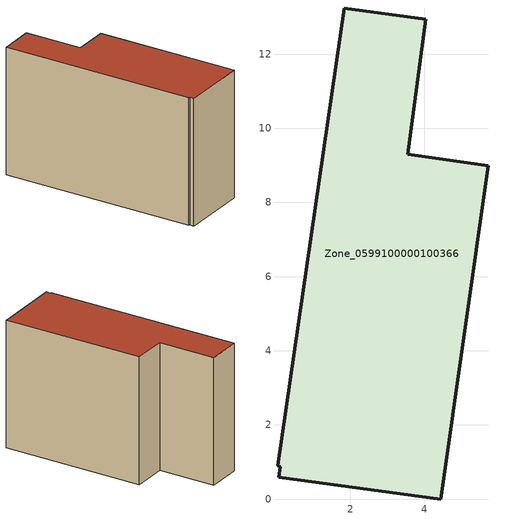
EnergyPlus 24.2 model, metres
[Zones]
Zone_0599100000100366
 floor ground (C_G): 0.04,0.89 1.83,13.24 4.04,12.93 3.55,9.3 5.72,8.98 4.44,0 0.07,0.59 0.1,0.88 z0
 wall outside (C_F): 4.44,0 5.72,8.98 3.55,9.3 4.04,12.93 1.83,13.24 0.04,0.89 0.1,0.88 0.07,0.59 4.44,0 z0:8.19
 roof outside (C_R): 0.1,0.88 0.07,0.59 4.44,0 5.72,8.98 3.55,9.3 4.04,12.93 1.83,13.24 0.04,0.89 z8.19
[BUILDING]
Pand.0599100000100366: North Axis=0; Terrain=City; Loads Convergence Tolerance Value=0.04; Temperature Convergence Tolerance Value=0.4; Solar Distribution=FullExterior; Maximum Number of Warmup Days=25; Minimum Number of Warmup Days=1
[Site:Location]
Rotterdam.The.Hague.AP_ZH_NLD Design_Conditions: Latitude=51.96; Longitude=4.45; Time Zone=1; Elevation=-4.5
[SITE:GROUNDTEMPERATURE:BUILDINGSURFACE]
18, 18, 18, 18, 18, 18, 18, 18, 18, 18, 18, 18
[MATERIAL] Thermal Absorptance=0.9; Solar Absorptance=0.7; Visible Absorptance=0.7
Name | Roughness | Thickness | Conductivity | Density | Specific Heat
G.TI.1946 | MediumSmooth | 0.15 | 1 | 540 | 1210
F.TI.1946 | Rough | 0.3 | 0.857143 | 1920 | 840
R.TI.1946 | MediumRough | 0.2 | 0.1 | 1500 | 1000
[CONSTRUCTION]
C_G: G.TI.1946
C_F: F.TI.1946
C_R: R.TI.1946
[ZONE]
Zone_0599100000100366: Type=1; Multiplier=1; Ceiling Height=Autocalculate; Volume=Autocalculate; Floor Area=autocalculate; Part of Total Floor Area=Yes
[ZONEINFILTRATION:DESIGNFLOWRATE]
Infil_Zone_0599100000100366: Zone or ZoneList or Space or SpaceList=Zone_0599100000100366; Schedule=AlwaysOn; Design Flow Rate Calculation Method=Flow/Area; Flow Rate per Floor Area=0.003; Constant Term Coefficient=1; Temperature Term Coefficient=0; Velocity Term Coefficient=0; Velocity Squared Term Coefficient=0
[HVACTEMPLATE:ZONE:IDEALLOADSAIRSYSTEM]
Zone_0599100000100366: Maximum Heating Supply Air Temperature=50; Minimum Cooling Supply Air Temperature=13; Maximum Heating Supply Air Humidity Ratio=0.0156; Minimum Cooling Supply Air Humidity Ratio=0.0077; Heating Limit=NoLimit; Cooling Limit=NoLimit; Dehumidification Control Type=ConstantSensibleHeatRatio; Cooling Sensible Heat Ratio=0.7; Dehumidification Setpoint=60; Humidification Control Type=None; Humidification Setpoint=30; Outdoor Air Method=None; Outdoor Air Flow Rate per Person=0.00944; Outdoor Air Flow Rate per Zone Floor Area=0; Outdoor Air Flow Rate per Zone=0; Demand Controlled Ventilation Type=None; Outdoor Air Economizer Type=NoEconomizer; Heat Recovery Type=None; Sensible Heat Recovery Effectiveness=0.7; Latent Heat Recovery Effectiveness=0.65
[ZONECONTROL:THERMOSTAT]
ThermostatControl_Zone_0599100000100366: Zone or ZoneList=Zone_0599100000100366; Control Type Schedule=DualSetpointControlType; Control 1=Thermostat_Zone_0599100000100366; Temperature Difference Between Cutout And Setpoint=0
[THERMOSTATSETPOINT:DUALSETPOINT]
Thermostat_Zone_0599100000100366: Heating Setpoint Temperature Schedule=HeatingSetpoint_Zone_0599100000100366; Cooling Setpoint Temperature Schedule=CoolingSetpoint_Zone_0599100000100366
[SCHEDULE:COMPACT]
HeatingSetpoint_Zone_0599100000100366: Through: 12/31, For: AllDays, Until: 24:00, 21
CoolingSetpoint_Zone_0599100000100366: Through: 12/31, For: AllDays, Until: 24:00, 24
DualSetpointControlType: Through: 12/31, For: AllDays, Until: 24:00, 4
AlwaysOn: Through: 12/31, For: AllDays, Until: 24:00, 1
